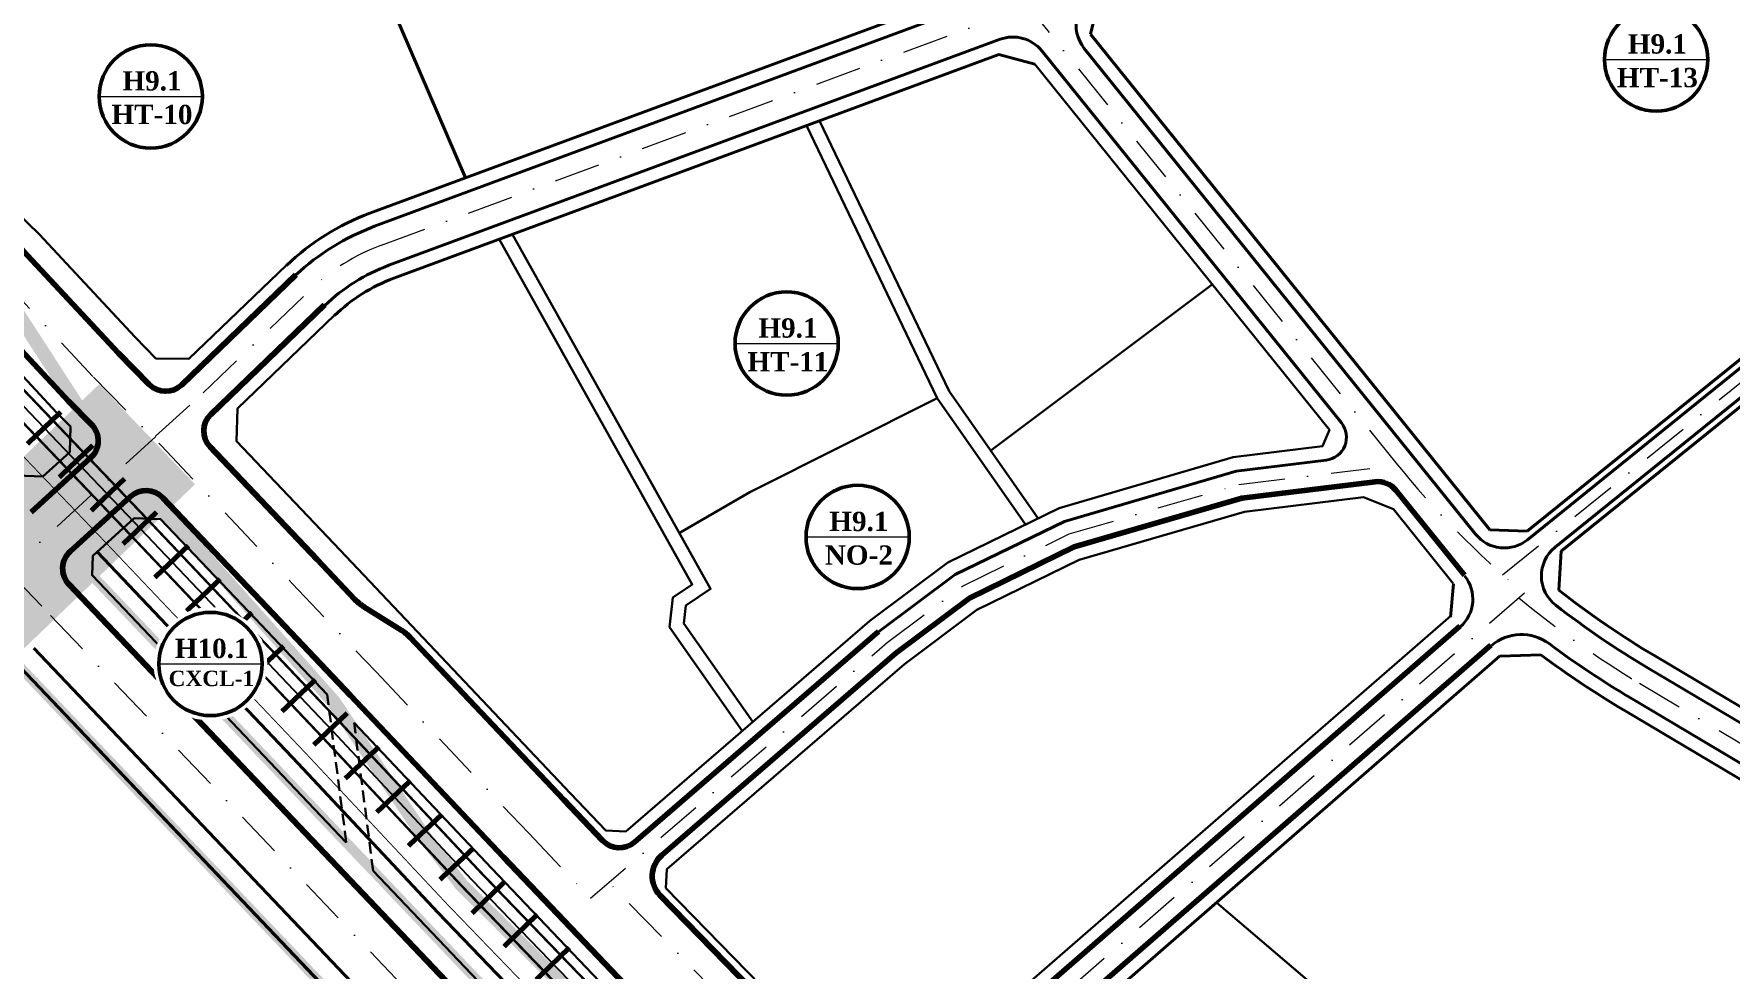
# Model space of a CAD drawing. Header units: millimetres. Extents: x 583747 to 595948, y 2304962 to 2309584.
# Drawn here: x 591521.6 to 591889, y 2307259 to 2307461.5 of the extents above; entities that cross this region are included whole.
import ezdxf

# ---------------------------------------------------------------- set-up
doc = ezdxf.new("R2010")
doc.units = ezdxf.units.MM
doc.set_wipeout_variables(frame=1)
for name, pattern in [('CONTINOUS', [0]), ('DASHDOT', [1, 0.5, -0.25, 0, -0.25]), ('DASHED', [4.5, 3, -1.5]), ('HIDDEN', [0.375, 0.25, -0.125]), ('PHANTOM2', [1.25, 0.625, -0.125, 0.125, -0.125, 0.125, -0.125]), ('RANHGIOI', [10, 6, -1.7, 0.6, -1.7]), ('RGXA', [10.3, 6, -2, 0.3, -2])]:
    doc.linetypes.add(name, pattern=pattern)
for name, color, linetype, lineweight in [('00_bo_sdd', 7, 'Continuous', 30), ('00_hanh lang DS', 255, 'Continuous', 30), ('00_o pho', 2, 'RANHGIOI', 13), ('00_tim_duong', 1, 'DASHDOT', 13), ('DUONG', 5, 'Continuous', 80), ('Duong khu vuc', 7, 'CONTINOUS', 13), ('Duong sat do thi', 212, 'Continuous', 40), ('HE', 7, 'Continuous', 40), ('Rgphuong', 5, 'RGXA', 13), ('TREE1', 93, 'Continuous', 13), ('vong tron', 7, 'Continuous', 13)]:
    doc.layers.add(name, color=color, linetype=linetype, lineweight=lineweight)
doc.styles.add('TXT', font='vntime.TTF', dxfattribs={"height": 1})

# ---------------------------------------------------------------- blocks, each defined once
blk = doc.blocks.new('dfsdf')
at = {"layer": '00_bo_sdd'}
for p, q in [((12231.28, 12548.56), (12187.83, 12594.33)), ((12261.54, 12516.27), (12231.28, 12548.56)), ((12295.28, 12481.32), (12261.54, 12516.27))]:
    blk.add_line(p, q, dxfattribs=at)
for points in [[(12148.13, 12731.54), (12129.85, 12715.23), (12129.63, 12709.68), (12147.87, 12690.61), (12160.72, 12677.08), (12175.27, 12663.08), (12196.02, 12640.77), (12200.53, 12636.21), (12207.66, 12636.12), (12228.77, 12656.37)], [(12151.78, 12653.76), (12179.02, 12624.47), (12181.99, 12621.46), (12181.85, 12615.93), (12176.02, 12610.62), (12170.3, 12610.83), (12088.98, 12696.28)], [(12480.96, 12580.46), (12360.86, 12476.05), (12355.05, 12476.29), (12310.99, 12521.5), (12311.16, 12525.6), (12362.63, 12570.01), (12378.32, 12581.73), (12400.5, 12592.56), (12436.29, 12603), (12462.06, 12606.15), (12468.54, 12603.52), (12481.49, 12587.45)], [(12395.13, 12435.18), (12370.08, 12460.88), (12370.3, 12466.37), (12491.62, 12571.84)], [(12243.44, 12557.27), (12273.26, 12525.77), (12309.72, 12487.48), (12336.71, 12460.5), (12358.93, 12439.5), (12393.57, 12407.22), (12417.19, 12386.15), (12467.64, 12339.23), (12470.1, 12336.7), (12469.72, 12331.39), (12448.03, 12314.63)], [(12498.39, 12261.71), (12247.57, 12525.27)]]:
    blk.add_lwpolyline(points, dxfattribs=at)
for points in [[(12239.19, 12645.58), (12218.16, 12625.34), (12218.01, 12618.25), (12239.06, 12596.1, -0.000165), (12239.07, 12596.09), (12257.19, 12577), (12290.34, 12541.99), (12297.94, 12534), (12302.28, 12533.79), (12355.11, 12579.37), (12372.04, 12592.02), (12396.16, 12603.79), (12433.87, 12614.8), (12453.21, 12617.16), (12454.67, 12620.76), (12390.9, 12699.91)], [(12241.74, 12531.4), (12186.7, 12589.24), (12186.85, 12593.44), (12195.82, 12601.6), (12201.53, 12601.4), (12221.99, 12579.88, -0.000165), (12221.99, 12579.87), (12237.6, 12563.43)]]:
    blk.add_lwpolyline(points, format="xyb", dxfattribs=at)
at = {"layer": '00_bo_sdd', "linetype": 'HIDDEN', "ltscale": 10}
for points in [[(12241.74, 12531.4), (12237.6, 12563.43)], [(12247.57, 12525.27), (12243.44, 12557.27)]]:
    blk.add_lwpolyline(points, dxfattribs=at)
at = {"layer": '00_tim_duong', "ltscale": 20}
for points in [[(12097.55, 12725.18), (12115.64, 12706.22), (12138.82, 12681.99), (12151.85, 12668.27), (12166.36, 12654.31), (12186.99, 12632.12), (12201.65, 12617.31), (12230, 12587.49, -0.000165), (12230.01, 12587.48), (12248.12, 12568.4), (12281.27, 12533.38), (12294.67, 12519.3)], [(12200.44, 12619.33), (12210.78, 12628.75), (12233.94, 12651.04, -0.103426), (12249.37, 12660.71), (12389.43, 12712.49)]]:
    blk.add_lwpolyline(points, format="xyb", dxfattribs=at)
for points in [[(12294.67, 12519.3), (12358.87, 12574.69), (12375.18, 12586.87), (12398.33, 12598.18), (12435.08, 12608.9), (12463.45, 12612.36)], [(12496.92, 12585.39), (12356.52, 12463.33)], [(12394.19, 12424.68), (12298.63, 12522.71)]]:
    blk.add_lwpolyline(points, dxfattribs=at)
at = {"layer": 'DUONG'}
blk.add_line((12494.77, 12258.26), (12181.7, 12587.25), dxfattribs=at)
at = {"layer": 'DUONG', "flags": 128}
for points in [[(12146.33, 12733.95), (12124.92, 12714.85, 0.424429), (12124.63, 12707.66), (12144.25, 12687.16), (12157.17, 12673.56), (12171.71, 12659.57), (12192.41, 12637.31), (12199.08, 12630.57, 0.410119), (12206.1, 12630.49), (12230.82, 12654.28)], [(12161.01, 12649.05), (12181.58, 12626.92), (12186.58, 12621.87, -0.426512), (12186.39, 12614.66), (12173.52, 12602.94)], [(12237.06, 12647.79), (12212.42, 12624.08, 0.412386), (12212.26, 12617.03), (12235.44, 12592.66, -0.000165), (12235.44, 12592.65), (12243.63, 12584.02, 0.062872), (12245.57, 12582.43), (12253.66, 12577.36, -0.063234), (12255.61, 12575.76), (12288.89, 12540.61), (12297.28, 12531.79, 0.399891), (12304.17, 12531.46), (12356.99, 12577.03)], [(12181.96, 12594.39), (12195.03, 12606.29, -0.407912), (12202.02, 12606.04), (12224.56, 12582.32, -0.000165), (12224.57, 12582.32), (12242.67, 12563.24), (12275.83, 12528.22), (12312.26, 12489.96), (12339.18, 12463.04), (12361.36, 12442.09), (12392.09, 12413.45)]]:
    blk.add_lwpolyline(points, format="xyb", dxfattribs=at)
at = {"layer": 'DUONG'}
for points in [[(12482.93, 12578.2), (12362, 12473.06, -0.397605), (12355.13, 12473.34), (12309.73, 12519.92, -0.432155), (12310.1, 12528.65), (12360.75, 12572.35), (12376.75, 12584.3), (12399.42, 12595.37), (12435.68, 12605.95), (12464.59, 12609.48, -0.259085), (12469.09, 12607.65), (12483.91, 12589.25)], [(12398.49, 12428.87), (12367.37, 12460.79, -0.43102), (12367.67, 12468.06), (12489.65, 12574.1)]]:
    blk.add_lwpolyline(points, format="xyb", dxfattribs=at)
blk.add_arc((12185.32, 12590.69), 5, 132.314, 223.5801, dxfattribs=at)
blk = doc.blocks.new('ray')
at = {"layer": 'Duong sat do thi', "color": 7, "const_width": 1}
blk.add_lwpolyline([(0, 5), (0, -5)], dxfattribs=at)
blk = doc.blocks.new('www')
at = {"layer": '00_bo_sdd'}
for p, q in [((18532.535, 14475.45), (18609.066, 14537.21)), ((18524.478, 14475.731), (18532.535, 14475.45))]:
    blk.add_line(p, q, dxfattribs=at)
for points in [[(18404.776, 14504.23), (18376.471, 14563.263)], [(18426.627, 14478.233), (18407.375, 14505.748), (18379.297, 14564.307)], [(18309.901, 14538.654), (18351.711, 14463.897), (18347.51, 14461.102), (18346.757, 14454.703), (18362.548, 14432.23)], [(18312.749, 14539.707), (18355.685, 14462.938), (18350.327, 14459.373), (18349.87, 14455.49), (18364.831, 14434.199)], [(18464.345, 14528.844), (18416.369, 14492.894)], [(18348.766, 14474.982), (18364.156, 14483.933), (18404.776, 14504.23), (18423.898, 14476.901)], [(18430.966, 14365.129), (18477.149, 14325.775), (18511.492, 14355.632), (18465.309, 14394.986), (18430.966, 14365.129)]]:
    blk.add_lwpolyline(points, dxfattribs=at)
for points in [[(18648.864, 14461.298), (18634.269, 14465.847), (18626.16, 14469.095), (18596.944, 14484.592), (18580.971, 14500.898), (18578.82, 14502.521), (18539.924, 14471.133), (18539.405, 14462.704, 0.0325717), (18560.303, 14448.362), (18649.008, 14395.628), (18659.052, 14398.966, 0.0102646), (18664.401, 14412.827, 0.0236465), (18673.479, 14442.475), (18672.786, 14442.83), (18648.957, 14452.879), (18646.841, 14453.681)], [(18644.753, 14369.017), (18640.347, 14385.072), (18553.405, 14436.757, -0.025868), (18535.489, 14448.704), (18526.717, 14448.371), (18465.309, 14394.986), (18587.468, 14290.878, 0.0056092), (18615.196, 14324.373, 0.0430632)]]:
    blk.add_lwpolyline(points, format="xyb", close=True, dxfattribs=at)
at = {"layer": '00_hanh lang DS', "color": 7, "linetype": 'CONTINOUS', "lineweight": -3, "const_width": 0.2, "elevation": 0.837}
blk.add_lwpolyline([(18600.473, 14106.816), (18506.612, 14194.334), (18494.137, 14207.176), (18444.003, 14253.801), (18420.378, 14274.87), (18385.612, 14307.28), (18362.548, 14329.111), (18332.25, 14359.873), (18298.531, 14394.797), (18268.272, 14427.081), (18225.397, 14472.244), (18184.927, 14514.551), (18156.985, 14542.964), (18119.062, 14582.718), (18069.074, 14635.272)], dxfattribs=at)
at = {"layer": '00_o pho', "color": 2, "linetype": 'PHANTOM2', "ltscale": 10, "const_width": 2.2}
for points in [[(18144.112, 14587.486), (18205.088, 14523.41), (18222.526, 14496.468), (18223.081, 14495.502), (18250.869, 14464.66), (18274.014, 14438.585), (18293.107, 14410.16), (18301.726, 14398.86), (18394.884, 14306.889), (18444.04, 14258.975), (18474.497, 14227.103), (18515.308, 14184.878), (18549.734, 14152.098), (18580.705, 14177.318)], [(18206.941, 14487.598), (18221.764, 14465.845), (18261.361, 14424.234), (18293.01, 14390.977), (18325.218, 14357.132)], [(18394.884, 14306.889), (18301.726, 14398.86), (18293.107, 14410.16), (18274.014, 14438.585), (18250.869, 14464.66), (18223.33, 14495.226), (18223.081, 14495.502), (18222.526, 14496.468), (18205.088, 14523.41)], [(17919.519, 14058.746), (18008.132, 14026.129), (18077.345, 13997.669), (18151.929, 13983.735), (18278.008, 13993.206), (18330.93, 14016.691), (18344.981, 14020.982), (18357.556, 14026.425), (18358.111, 14026.665), (18404.237, 14046.629), (18447.486, 14070.381), (18495.144, 14104.021), (18505.628, 14111.422), (18507.594, 14112.81), (18515.241, 14120.391), (18472.448, 14165.303), (18463.398, 14175.662), (18353.259, 14291.4), (18337.677, 14307.774), (18206.158, 14445.979), (18196.289, 14446.195), (18057.525, 14312.625), (18042.33, 14296.767), (17988.798, 14231.643)]]:
    blk.add_lwpolyline(points, dxfattribs=at)
at = {"layer": '00_tim_duong', "ltscale": 20}
blk.add_line((18556.854, 14442.56), (18658.776, 14381.969), dxfattribs=at)
blk.add_lwpolyline([(18524.475, 14129.613), (18210.832, 14459.2), (18112.838, 14562.171), (18040.568, 14636.94), (18026.138, 14650.685), (18000.365, 14673.868), (17978.748, 14691.932), (17949.427, 14714.768), (17933.033, 14727.145), (17918.157, 14737.728), (17897.704, 14751.262), (17880.705, 14761.914), (17866.876, 14769.939), (17835.121, 14788.438), (17808.639, 14802.116), (17770.156, 14821.136), (17670.231, 14868.84)], dxfattribs=at)
for points in [[(18353.378, 14799.491), (18422.736, 14591.243), (18504.085, 14490.281, 0.0496955), (18531.907, 14462.019, 0.0496955)], [(18353.378, 14799.491), (18422.736, 14591.243), (18504.085, 14490.281, 0.0496955), (18531.907, 14462.019, 0.0496955)], [(18527.233, 14466.031), (18611.671, 14534.172, 0.0912154), (18632.894, 14562.032), (18667.972, 14651.065)], [(18189.702, 14210.131), (18136.523, 14257.887, 0.0594978), (18134.971, 14258.978), (18040.325, 14309.95), (18199.302, 14462.975), (18235.503, 14495.931)]]:
    blk.add_lwpolyline(points, format="xyb", dxfattribs=at)
blk.add_arc((18659.822, 14615.764), 201.5, 230.1705, 239.26918, dxfattribs=at)
at = {"layer": 'DUONG', "lineweight": 40}
for p, q in [((18613.297, 14532.273), (18538.593, 14471.985)), ((18613.297, 14532.273), (18538.593, 14471.985)), ((18341.765, 14310.731), (18209.11, 14450.129)), ((18341.765, 14310.731), (18209.11, 14450.129)), ((18558.77, 14445.783), (18647.475, 14393.049)), ((18558.77, 14445.783), (18647.491, 14393.04)), ((18554.938, 14439.336), (18641.828, 14387.681))]:
    blk.add_line(p, q, dxfattribs=at)
for points in [[(18265.848, 14530.946, -0.0960549), (18282.904, 14541.468), (18411.385, 14588.963, 0.4047005), (18416.201, 14598.995), (18371.758, 14732.438)], [(18657.278, 14670.21), (18641.976, 14713.272, 0.5222384), (18629.31, 14716.734), (18547.292, 14648.245, -0.0710908), (18498.441, 14618.039), (18439.637, 14592.351, 0.4945682), (18436.61, 14580), (18521.373, 14474.802, 0.414438), (18532.627, 14473.596), (18610.043, 14536.071, 0.0907084), (18630.611, 14563.058), (18659.913, 14637.431, 0.1719261), (18660.108, 14662.479)], [(18392.058, 14453.629), (18392.058, 14453.629), (18408.669, 14466.045), (18432.31, 14477.586), (18469.536, 14488.448), (18489.016, 14490.826, 0.5884547), (18492.304, 14498.926), (18427.401, 14579.476)], [(18537.28, 14451.11, 0.025868), (18554.938, 14439.336), (18641.88, 14387.65)]]:
    blk.add_lwpolyline(points, format="xyb", dxfattribs=at)
for centre, radius, start, end in [((18543.617, 14465.76), 8, 128.90373, 232.23593), ((18543.617, 14465.76), 8, 128.90373, 232.23593), ((18512.777, 14460.766), 8, 311.0022, 38.85984), ((18512.777, 14460.766), 8, 311.0022, 38.85984), ((18659.822, 14615.764), 197.75, 232.23593, 239.26918), ((18659.822, 14615.764), 197.75, 232.23593, 239.26918), ((18531.31, 14443.088), 10, 53.34199, 131.0022), ((18531.31, 14443.088), 10, 53.34199, 131.0022)]:
    blk.add_arc(centre, radius, start, end, dxfattribs=at)
at = {"layer": 'Duong khu vuc', "const_width": 30.008}
blk.add_lwpolyline([(16819.506, 12112.258), (17083.575, 12579.692), (17133.371, 12661.116), (17187.694, 12731.984), (17530.525, 13213.779), (17649.726, 13374.583), (17717.959, 13528.294), (17747.013, 13688.772), (17769.706, 13825.862), (17803.8, 14012.125), (17921.364, 14165.213), (18037.829, 14308.448), (18233.642, 14496.443)], dxfattribs=at)
at = {"layer": 'Duong sat do thi', "linetype": 'CONTINOUS', "lineweight": -3, "const_width": 0.5, "elevation": 0.837}
for points in [[(18126.271, 14589.683), (18164.136, 14549.989), (18192.073, 14521.582), (18232.605, 14479.211), (18275.514, 14434.011), (18305.744, 14401.757), (18339.377, 14366.923), (18369.517, 14336.321), (18392.427, 14314.637), (18427.084, 14282.328), (18450.705, 14261.263), (18501.101, 14214.394), (18513.581, 14201.547), (18590.864, 14129.487, 0.0166116)], [(18126.303, 14589.615), (18164.168, 14549.921), (18192.105, 14521.514), (18232.637, 14479.143), (18275.546, 14433.943), (18305.777, 14401.689), (18339.409, 14366.855), (18369.549, 14336.253), (18392.459, 14314.569), (18427.116, 14282.26), (18450.737, 14261.195), (18501.133, 14214.326), (18513.613, 14201.479), (18590.896, 14129.419, 0.0166116)]]:
    blk.add_lwpolyline(points, format="xyb", dxfattribs=at)
for points in [[(18589.885, 14123.564), (18510.081, 14197.974), (18497.603, 14210.819), (18447.338, 14257.566), (18423.715, 14278.633), (18389.003, 14310.992), (18366.016, 14332.75), (18335.797, 14363.432), (18302.122, 14398.311), (18271.877, 14430.58), (18228.985, 14475.761), (18188.484, 14518.1), (18160.544, 14546.511), (18122.651, 14586.235)], [(18589.917, 14123.496), (18510.113, 14197.906), (18497.635, 14210.751), (18447.37, 14257.498), (18423.747, 14278.565), (18389.035, 14310.924), (18366.049, 14332.682), (18335.829, 14363.364), (18302.154, 14398.243), (18271.909, 14430.512), (18229.017, 14475.693), (18188.516, 14518.032), (18160.576, 14546.443), (18122.683, 14586.167)]]:
    blk.add_lwpolyline(points, dxfattribs=at)
at = {"layer": 'Duong sat do thi', "linetype": 'CONTINOUS', "lineweight": -3, "elevation": 0.837}
blk.add_lwpolyline([(18124.461, 14587.959), (18162.34, 14548.25), (18190.278, 14519.841), (18230.795, 14477.486), (18273.696, 14432.295), (18303.933, 14400.034), (18337.587, 14365.178), (18367.767, 14334.536), (18390.715, 14312.814), (18425.4, 14280.481), (18449.021, 14259.415), (18499.352, 14212.606), (18511.831, 14199.761), (18589.159, 14127.658, 0.0166116)], format="xyb", dxfattribs=at)
at = {"layer": 'HE'}
for p, q in [((18437.976, 14583.087), (18439.421, 14588.982)), ((18524.478, 14475.731), (18437.976, 14583.087)), ((18609.066, 14537.21), (18532.535, 14475.45)), ((18532.535, 14475.45), (18524.478, 14475.731)), ((18266.34, 14425.16), (18222.892, 14470.928)), ((18539.924, 14471.133), (18539.405, 14462.704)), ((18516.555, 14464.046), (18515.919, 14456.872)), ((18526.717, 14448.371), (18535.489, 14448.704)), ((18337.677, 14307.774), (18206.158, 14445.979)), ((18296.607, 14392.868), (18266.34, 14425.16)), ((18330.349, 14357.92), (18296.607, 14392.868))]:
    blk.add_line(p, q, dxfattribs=at)
blk.add_lwpolyline([(18397.023, 14647.085), (18278.788, 14607.362), (18302.583, 14551.941), (18410.195, 14591.721), (18413.304, 14598.199)], close=True, dxfattribs=at)
for points in [[(18539.924, 14471.133), (18614.273, 14531.133, 0.0919871), (18636.547, 14560.393), (18658.024, 14614.903)], [(18539.405, 14462.704, 0.0325717), (18560.303, 14448.362), (18649.008, 14395.628)], [(18535.489, 14448.704, 0.025868), (18553.405, 14436.757), (18640.347, 14385.072)]]:
    blk.add_lwpolyline(points, format="xyb", dxfattribs=at)
blk.add_lwpolyline([(18196.289, 14446.195), (18057.525, 14312.625), (18058.324, 14306.787), (18135.675, 14265.13), (18143.798, 14259.418), (18185.665, 14221.821), (18192.687, 14222.235), (18224.895, 14258.868), (18232.94, 14264.204), (18316.927, 14292.199, 0.0266013), (18336.135, 14299.781, 0.5150011), (18337.677, 14307.774), (18206.158, 14445.979)], format="xyb", close=True, dxfattribs=at)
blk.add_arc((18299.894, 14495.507), 37, 110.28774, 133.90721, dxfattribs=at)
at = {"layer": 'Rgphuong', "color": 6, "linetype": 'DASHED', "ltscale": 2, "const_width": 3, "flags": 128}
blk.add_lwpolyline([(18549.734, 14152.098), (18515.308, 14184.878), (18474.497, 14227.103), (18444.04, 14258.975), (18394.884, 14306.889), (18301.726, 14398.86), (18293.107, 14410.16), (18274.014, 14438.585), (18250.869, 14464.66), (18250.869, 14464.66), (18223.081, 14495.502), (18222.526, 14496.468), (18205.088, 14523.41), (18144.112, 14587.486), (18081.847, 14651.905), (18066.016, 14668.497), (18035.769, 14695.637), (18035.769, 14695.637), (18035.769, 14695.637), (17987.786, 14736.415), (17987.786, 14736.415), (17987.786, 14736.415), (17958.145, 14758.73), (17935.996, 14772.627), (17916.727, 14784.226), (17896.061, 14795.414), (17885.137, 14800.822), (17853.964, 14818.697), (17820.856, 14840.502), (17781.73, 14863.22), (17750.678, 14878.896), (17753.543, 14877.487), (17671.988, 14917.588), (17598.355, 14956.376), (17568.445, 14924.363), (17514.95, 14881.47), (17493.145, 14871.294), (17505.606, 14821.321), (17514.581, 14752.127)], dxfattribs=at)
at = {"layer": 'HE', "lineweight": 40}
blk.add_blockref('dfsdf', (6035.032, 1876.669), dxfattribs=at)
at = {"layer": 'HE'}
for p, rotation in [((18211.317, 14497.848, 0.837), 133.7290825580648), ((18211.349, 14497.78, 0.837), 133.7290825580648), ((18218.229, 14490.623, 0.837), 133.7290825580648), ((18218.261, 14490.555, 0.837), 133.7290825580648), ((18225.14, 14483.397, 0.837), 133.7290825580648), ((18225.173, 14483.329, 0.837), 133.7290825580648), ((18232.047, 14476.167, 0.837), 133.5110398764645), ((18232.079, 14476.099, 0.837), 133.5110398764645), ((18238.932, 14468.915, 0.837), 133.5110398764645), ((18238.964, 14468.847, 0.837), 133.5110398764645), ((18245.816, 14461.663, 0.837), 133.5110398764645), ((18245.848, 14461.595, 0.837), 133.5110398764645), ((18252.7, 14454.412, 0.837), 133.5110398764645), ((18252.732, 14454.344, 0.837), 133.5110398764645), ((18259.584, 14447.16, 0.837), 133.5110398764645), ((18259.617, 14447.092, 0.837), 133.5110398764645), ((18266.469, 14439.908, 0.837), 133.5110398764645), ((18266.501, 14439.84, 0.837), 133.5110398764645), ((18273.353, 14432.656, 0.837), 133.5110398764645), ((18273.385, 14432.588, 0.837), 133.5110398764645), ((18280.193, 14425.363, 0.837), 133.1453378302835), ((18280.225, 14425.295, 0.837), 133.1453378302835), ((18287.031, 14418.067, 0.837), 133.1453378302835), ((18287.063, 14417.999, 0.837), 133.1453378302835), ((18293.869, 14410.772, 0.837), 133.1453378302835), ((18293.901, 14410.704, 0.837), 133.1453378302835), ((18300.707, 14403.476, 0.837), 133.1453378302835), ((18300.739, 14403.408, 0.837), 133.1453378302835), ((18307.602, 14396.235, 0.837), 133.9943126241457), ((18307.634, 14396.167, 0.837), 133.9943126241457), ((18314.547, 14389.041, 0.837), 133.9943126241457), ((18314.579, 14388.973, 0.837), 133.9943126241457), ((18321.492, 14381.848, 0.837), 133.9943126241457), ((18321.524, 14381.78, 0.837), 133.9943126241457)]:
    blk.add_blockref('ray', p, dxfattribs=dict(at, rotation=rotation))
at = {"linetype": 'Continuous', "lineweight": 9}
for points in [[(18562.212, 14589.798), (18565.132, 14589.011), (18568.721, 14586.766), (18571.592, 14582.945), (18572.586, 14579.955), (18572.815, 14577.593), (18572.392, 14574.394), (18570.925, 14571.035), (18568.9, 14568.583), (18566.014, 14566.574), (18563.485, 14565.636), (18560.489, 14565.266), (18560.489, 14565.266), (18557.322, 14565.68), (18555.463, 14566.337), (18553.512, 14567.431), (18551.714, 14568.936), (18550.209, 14570.791), (18549.28, 14572.465), (18549.28, 14572.465), (18548.344, 14575.486), (18548.162, 14577.593), (18548.417, 14580.084), (18549.055, 14582.199), (18551.153, 14585.642), (18552.54, 14587.014), (18555.925, 14589.043), (18558.263, 14589.716), (18560.489, 14589.919)], [(18236.156, 14581.807), (18239.077, 14581.02), (18242.666, 14578.775), (18245.537, 14574.954), (18246.531, 14571.963), (18246.76, 14569.602), (18246.337, 14566.403), (18244.87, 14563.043), (18242.845, 14560.592), (18239.958, 14558.583), (18237.43, 14557.645), (18234.433, 14557.275), (18234.433, 14557.275), (18231.267, 14557.689), (18229.408, 14558.346), (18227.457, 14559.44), (18225.659, 14560.944), (18224.154, 14562.799), (18223.224, 14564.474), (18223.224, 14564.474), (18222.288, 14567.495), (18222.107, 14569.602), (18222.361, 14572.093), (18223, 14574.208), (18225.098, 14577.651), (18226.485, 14579.023), (18229.869, 14581.052), (18232.208, 14581.725), (18234.433, 14581.928)], [(18373.888, 14528.292), (18376.809, 14527.505), (18380.398, 14525.261), (18383.269, 14521.439), (18384.263, 14518.449), (18384.492, 14516.087), (18384.069, 14512.888), (18382.602, 14509.529), (18380.577, 14507.077), (18377.691, 14505.068), (18375.162, 14504.131), (18372.165, 14503.761), (18372.165, 14503.761), (18368.999, 14504.175), (18367.14, 14504.832), (18365.189, 14505.925), (18363.391, 14507.43), (18361.886, 14509.285), (18360.957, 14510.959), (18360.957, 14510.959), (18360.021, 14513.98), (18359.839, 14516.087), (18360.094, 14518.578), (18360.732, 14520.694), (18362.83, 14524.136), (18364.217, 14525.508), (18367.602, 14527.537), (18369.94, 14528.211), (18372.165, 14528.413)], [(18389.26, 14486.409), (18392.181, 14485.622), (18395.77, 14483.377), (18398.641, 14479.555), (18399.635, 14476.565), (18399.864, 14474.204), (18399.441, 14471.005), (18397.974, 14467.645), (18395.949, 14465.194), (18393.062, 14463.185), (18390.534, 14462.247), (18387.537, 14461.877), (18387.537, 14461.877), (18384.371, 14462.291), (18382.512, 14462.948), (18380.561, 14464.042), (18378.763, 14465.546), (18377.258, 14467.401), (18376.328, 14469.075), (18376.328, 14469.076), (18375.392, 14472.097), (18375.211, 14474.204), (18375.465, 14476.695), (18376.104, 14478.81), (18378.202, 14482.253), (18379.589, 14483.625), (18382.974, 14485.654), (18385.312, 14486.327), (18387.537, 14486.53)]]:
    blk.add_wipeout(points, dxfattribs=at).dxf.layer = 'vong tron'
blk.add_wipeout([(18249.087, 14458.908), (18252.008, 14458.121), (18255.597, 14455.876), (18258.468, 14452.055), (18259.462, 14449.064), (18259.69, 14446.703), (18259.268, 14443.504), (18257.801, 14440.144), (18255.776, 14437.693), (18252.889, 14435.684), (18250.36, 14434.746), (18247.364, 14434.376), (18247.364, 14434.376), (18244.197, 14434.79), (18242.339, 14435.447), (18240.387, 14436.541), (18238.59, 14438.045), (18237.085, 14439.9), (18236.155, 14441.575), (18236.155, 14441.575), (18235.219, 14444.596), (18235.038, 14446.703), (18235.292, 14449.194), (18235.931, 14451.309), (18238.029, 14454.752), (18239.416, 14456.124), (18242.8, 14458.153), (18245.139, 14458.826), (18247.364, 14459.029)], dxfattribs=at).translate(0, 0, -0.837).dxf.layer = 'vong tron'
at = {"layer": 'DUONG', "lineweight": 40}
blk.add_lwpolyline([(18427.401, 14579.476, 0.3221621), (18418.398, 14581.96), (18286.024, 14533.026, 0.1034258), (18272.154, 14524.326, -0.0342197)], format="xyb", dxfattribs=at)
at = {"layer": 'HE'}
blk.add_lwpolyline([(18183.206, 14608.248), (18227.788, 14635.67), (18234.64, 14634.032), (18248.676, 14610.986, 0.3314407), (18269.533, 14604.223), (18278.789, 14607.358), (18302.583, 14551.941), (18281.864, 14544.282, 0.1034258), (18263.832, 14532.972, 0.2363081)], format="xyb", dxfattribs=at)
blk.add_lwpolyline([(18425.932, 14576.574), (18418.12, 14578.659), (18287.065, 14530.212)], dxfattribs=at)
at = {"layer": 'vong tron'}
for p, q in [((18549.304, 14577.586), (18571.6, 14577.586)), ((18223.249, 14569.595), (18245.545, 14569.595)), ((18360.981, 14516.081), (18383.277, 14516.081)), ((18376.353, 14474.197), (18398.649, 14474.197)), ((18236.18, 14446.699, -0.837), (18258.476, 14446.699, -0.837))]:
    blk.add_line(p, q, dxfattribs=at)
at = {"layer": 'vong tron', "lineweight": 50}
for centre in [(18560.489, 14577.59), (18234.433, 14569.598), (18372.165, 14516.084), (18387.537, 14474.2), (18247.364, 14446.699, -0.837)]:
    blk.add_circle(centre, 11.184, dxfattribs=at)
at = {"layer": 'vong tron', "attachment_point": 5, "style": 'TXT'}
for s, insert, char_height in [('{\\f.VnTimeH|b1|i0|c0|p34;H9.1}', (18560.754, 14580.919), 4.18038), ('{\\f.VnTimeH|b1|i0|c0|p34;H9.1}', (18234.699, 14572.928), 4.18038), ('{\\f.VnTimeH|b1|i0|c0|p34;ht-13}', (18560.754, 14573.65), 4.18038), ('{\\f.VnTimeH|b1|i0|c0|p34;ht-10}', (18234.699, 14565.659), 4.18038), ('{\\f.VnTimeH|b1|i0|c0|p34;H9.1}', (18372.431, 14519.414), 4.18038), ('{\\f.VnTimeH|b1|i0|c0|p34;ht-11}', (18372.431, 14512.145), 4.18038), ('{\\f.VnTimeH|b1|i0|c0|p34;H9.1}', (18387.803, 14477.53), 4.18038), ('{\\f.VnTimeH|b1|i0|c0|p34;no-2}', (18387.803, 14470.261), 4.18038), ('{\\f.VnTimeH|b1|i0|c0|p34;H10.1}', (18247.63, 14450.032, -0.837), 4.18038), ('{\\f.VnTimeH|b1|i0|c0|p34;CXcl-1}', (18247.569, 14443.551, -0.837), 3.3443)]:
    blk.add_mtext(s, dxfattribs=dict(at, insert=insert, char_height=char_height))

msp = doc.modelspace()

# ---------------------------------------------------------------- block references
at = {"layer": 'TREE1'}
msp.add_blockref('www', (573312.5, 2292878.35), dxfattribs=at)

doc.saveas('drawing.dxf')
